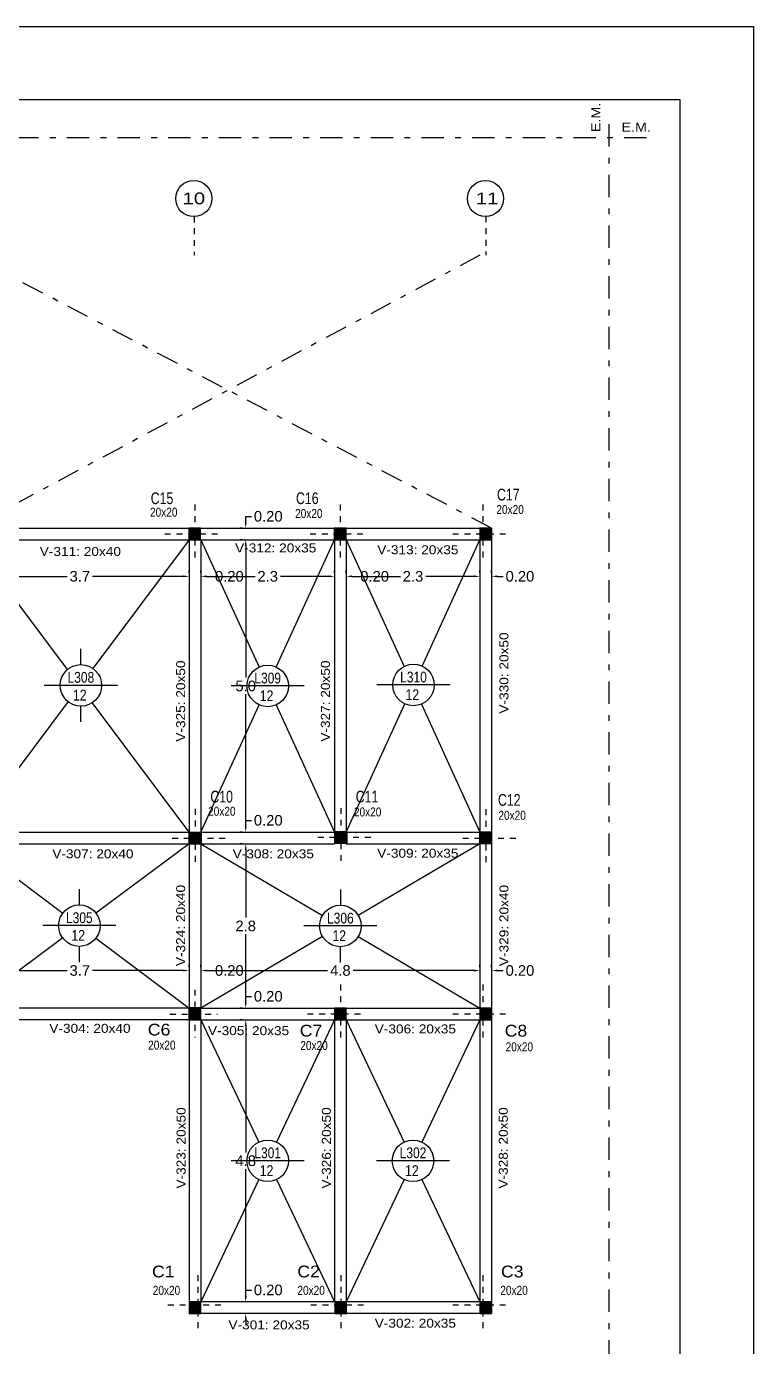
# Model space of a CAD drawing. Extents: x 215.1 to 273.4, y 29.4 to 64.1.
# Drawn here: x 227.74 to 240.12, y 41.63 to 64.09 of the extents above; entities that cross this region are included whole.
import ezdxf
from ezdxf.enums import TextEntityAlignment as Align

# ---------------------------------------------------------------- set-up
doc = ezdxf.new("R2010")
doc.units = 0
doc.linetypes.add('DASHDOT', pattern=[25.4, 12.7, -6.35, 0, -6.35])
doc.linetypes.add('DASHDOT2', pattern=[0.5, 0.25, -0.125, 0, -0.125])
doc.layers.get('0').update_dxf_attribs({"linetype": 'CONTINUOUS'})
doc.layers.get('Defpoints').update_dxf_attribs({"linetype": 'CONTINUOUS'})
for name, color, linetype in [('COLUMNA RECT', 3, 'CONTINUOUS'), ('COLUMNA REF', 3, 'CONTINUOUS'), ('COLUMNAS EJES', 1, 'CONTINUOUS'), ('Cotas', 8, 'CONTINUOUS'), ('Ejes', 8, 'CONTINUOUS'), ('Pórticos', 3, 'CONTINUOUS'), ('Recuadro', 1, 'CONTINUOUS'), ('Textos', 2, 'CONTINUOUS'), ('VIG_DIMEN', 3, 'CONTINUOUS'), ('VIGAS', 5, 'CONTINUOUS')]:
    doc.layers.add(name, color=color, linetype=linetype)
doc.styles.get("Standard").update_dxf_attribs({"font": 'arial.ttf', "height": 0.18})
doc.dimstyles.get("Standard").update_dxf_attribs({"dimtxt": 0.18, "dimasz": 0.1, "dimexe": 0.1, "dimexo": 0.06, "dimgap": 0.05, "dimtad": 0, "dimtih": 1, "dimtoh": 1, "dimzin": 0, "dimdsep": 46, "dimtxsty": 'Standard', "dimcen": 0.1, "dimadec": 0, "dimazin": 0, "dimtfac": 1, "dimtofl": 0, "dimtmove": 0, "dimatfit": 3, "dimfxl": 0, "dimtolj": 1, "dimtzin": 0, "dimarcsym": 0})

# ---------------------------------------------------------------- blocks, each defined once
blk = doc.blocks.new('*D9')
at = {"layer": 'Cotas', "color": 0, "lineweight": -2}
for p, q in [((226.792, 54.795), (226.792, 54.835)), ((230.512, 54.795), (230.512, 54.835)), ((226.892, 54.735), (228.438, 54.735)), ((230.412, 54.735), (228.866, 54.735))]:
    blk.add_line(p, q, dxfattribs=at)
at = {"layer": 'Cotas', "color": 0}
for points in [[(226.892, 54.752), (226.892, 54.719), (226.792, 54.735)], [(230.412, 54.752), (230.412, 54.719), (230.512, 54.735)]]:
    blk.add_solid(points, dxfattribs=at)
at = {"layer": 'Defpoints', "color": 0}
for p in [(226.792, 54.735), (230.512, 54.735), (230.512, 54.735)]:
    blk.add_point(p, dxfattribs=at)
at = {"layer": 'Cotas', "color": 0, "insert": (228.652, 54.735), "char_height": 0.18, "attachment_point": 5}
blk.add_mtext('\\A1;3.7', dxfattribs=at)
blk = doc.blocks.new('*D10')
at = {"layer": 'Cotas', "color": 0, "lineweight": -2}
for p, q in [((230.512, 54.795), (230.512, 54.835)), ((230.712, 54.795), (230.712, 54.835)), ((230.412, 54.735), (230.312, 54.735)), ((230.812, 54.735), (230.912, 54.735))]:
    blk.add_line(p, q, dxfattribs=at)
at = {"layer": 'Cotas', "color": 0}
for points in [[(230.412, 54.752), (230.412, 54.719), (230.512, 54.735)], [(230.812, 54.752), (230.812, 54.719), (230.712, 54.735)]]:
    blk.add_solid(points, dxfattribs=at)
at = {"layer": 'Defpoints', "color": 0}
for p in [(230.512, 54.735), (230.712, 54.735), (230.712, 54.735)]:
    blk.add_point(p, dxfattribs=at)
at = {"layer": 'Cotas', "color": 0, "insert": (231.196, 54.735), "char_height": 0.18, "attachment_point": 5}
blk.add_mtext('\\A1;0.20', dxfattribs=at)
blk = doc.blocks.new('*D11')
at = {"layer": 'Cotas', "color": 0, "lineweight": -2}
for p, q in [((232.985, 54.795), (232.985, 54.835)), ((230.712, 54.675), (230.712, 54.635)), ((230.812, 54.735), (231.633, 54.735)), ((232.885, 54.735), (232.064, 54.735))]:
    blk.add_line(p, q, dxfattribs=at)
at = {"layer": 'Cotas', "color": 0}
for points in [[(230.812, 54.752), (230.812, 54.719), (230.712, 54.735)], [(232.885, 54.752), (232.885, 54.719), (232.985, 54.735)]]:
    blk.add_solid(points, dxfattribs=at)
at = {"layer": 'Defpoints', "color": 0}
for p in [(230.712, 54.735), (232.985, 54.735), (232.985, 54.735)]:
    blk.add_point(p, dxfattribs=at)
at = {"layer": 'Cotas', "color": 0, "insert": (231.849, 54.735), "char_height": 0.18, "attachment_point": 5}
blk.add_mtext('\\A1;2.3', dxfattribs=at)
blk = doc.blocks.new('*D12')
at = {"layer": 'Cotas', "color": 0, "lineweight": -2}
for p, q in [((235.458, 54.795), (235.458, 54.835)), ((235.658, 54.795), (235.658, 54.835)), ((235.358, 54.735), (235.258, 54.735)), ((235.758, 54.735), (235.858, 54.735))]:
    blk.add_line(p, q, dxfattribs=at)
at = {"layer": 'Cotas', "color": 0}
for points in [[(235.358, 54.752), (235.358, 54.719), (235.458, 54.735)], [(235.758, 54.752), (235.758, 54.719), (235.658, 54.735)]]:
    blk.add_solid(points, dxfattribs=at)
at = {"layer": 'Defpoints', "color": 0}
for p in [(235.458, 54.735), (235.658, 54.735), (235.658, 54.735)]:
    blk.add_point(p, dxfattribs=at)
at = {"layer": 'Cotas', "color": 0, "insert": (236.141, 54.735), "char_height": 0.18, "attachment_point": 5}
blk.add_mtext('\\A1;0.20', dxfattribs=at)
blk = doc.blocks.new('*D16')
at = {"layer": 'Cotas', "color": 0, "lineweight": -2}
for p, q in [((231.474, 42.494), (231.474, 42.594)), ((231.474, 42.594), (231.574, 42.594)), ((231.414, 42.394), (231.374, 42.394)), ((231.414, 42.194), (231.374, 42.194)), ((231.474, 42.094), (231.474, 41.994))]:
    blk.add_line(p, q, dxfattribs=at)
at = {"layer": 'Cotas', "color": 0}
for points in [[(231.458, 42.494), (231.491, 42.494), (231.474, 42.394)], [(231.458, 42.094), (231.491, 42.094), (231.474, 42.194)]]:
    blk.add_solid(points, dxfattribs=at)
at = {"layer": 'Defpoints', "color": 0}
for p in [(231.474, 42.394), (231.474, 42.394), (231.474, 42.194)]:
    blk.add_point(p, dxfattribs=at)
at = {"layer": 'Cotas', "color": 0, "insert": (231.858, 42.594), "char_height": 0.18, "attachment_point": 5}
blk.add_mtext('\\A1;0.20', dxfattribs=at)
blk = doc.blocks.new('*D17')
at = {"layer": 'Cotas', "color": 0, "lineweight": -2}
for p, q in [((231.414, 47.19), (231.374, 47.19)), ((231.474, 47.09), (231.474, 44.934)), ((231.474, 42.494), (231.474, 44.65)), ((231.414, 42.394), (231.374, 42.394))]:
    blk.add_line(p, q, dxfattribs=at)
at = {"layer": 'Cotas', "color": 0}
for points in [[(231.458, 47.09), (231.491, 47.09), (231.474, 47.19)], [(231.458, 42.494), (231.491, 42.494), (231.474, 42.394)]]:
    blk.add_solid(points, dxfattribs=at)
at = {"layer": 'Defpoints', "color": 0}
for p in [(231.474, 47.19), (231.474, 47.19), (231.474, 42.394)]:
    blk.add_point(p, dxfattribs=at)
at = {"layer": 'Cotas', "color": 0, "insert": (231.474, 44.792), "char_height": 0.18, "attachment_point": 5}
blk.add_mtext('\\A1;4.8', dxfattribs=at)
blk = doc.blocks.new('*D18')
at = {"layer": 'Cotas', "color": 0, "lineweight": -2}
for p, q in [((231.474, 47.49), (231.474, 47.59)), ((231.474, 47.59), (231.574, 47.59)), ((231.414, 47.39), (231.374, 47.39)), ((231.414, 47.19), (231.374, 47.19)), ((231.474, 47.09), (231.474, 46.99))]:
    blk.add_line(p, q, dxfattribs=at)
at = {"layer": 'Cotas', "color": 0}
for points in [[(231.458, 47.49), (231.491, 47.49), (231.474, 47.39)], [(231.458, 47.09), (231.491, 47.09), (231.474, 47.19)]]:
    blk.add_solid(points, dxfattribs=at)
at = {"layer": 'Defpoints', "color": 0}
for p in [(231.474, 47.39), (231.474, 47.39), (231.474, 47.19)]:
    blk.add_point(p, dxfattribs=at)
at = {"layer": 'Cotas', "color": 0, "insert": (231.858, 47.59), "char_height": 0.18, "attachment_point": 5}
blk.add_mtext('\\A1;0.20', dxfattribs=at)
blk = doc.blocks.new('*D19')
at = {"layer": 'Cotas', "color": 0, "lineweight": -2}
for p, q in [((231.414, 50.184), (231.374, 50.184)), ((231.474, 50.084), (231.474, 48.929)), ((231.474, 47.49), (231.474, 48.645)), ((231.414, 47.39), (231.374, 47.39))]:
    blk.add_line(p, q, dxfattribs=at)
at = {"layer": 'Cotas', "color": 0}
for points in [[(231.458, 50.084), (231.491, 50.084), (231.474, 50.184)], [(231.458, 47.49), (231.491, 47.49), (231.474, 47.39)]]:
    blk.add_solid(points, dxfattribs=at)
at = {"layer": 'Defpoints', "color": 0}
for p in [(231.474, 50.184), (231.474, 50.184), (231.474, 47.39)]:
    blk.add_point(p, dxfattribs=at)
at = {"layer": 'Cotas', "color": 0, "insert": (231.474, 48.787), "char_height": 0.18, "attachment_point": 5}
blk.add_mtext('\\A1;2.8', dxfattribs=at)
blk = doc.blocks.new('*D20')
at = {"layer": 'Cotas', "color": 0, "lineweight": -2}
for p, q in [((231.474, 50.484), (231.474, 50.584)), ((231.474, 50.584), (231.574, 50.584)), ((231.414, 50.384), (231.374, 50.384)), ((231.414, 50.184), (231.374, 50.184)), ((231.474, 50.084), (231.474, 49.984))]:
    blk.add_line(p, q, dxfattribs=at)
at = {"layer": 'Cotas', "color": 0}
for points in [[(231.458, 50.484), (231.491, 50.484), (231.474, 50.384)], [(231.458, 50.084), (231.491, 50.084), (231.474, 50.184)]]:
    blk.add_solid(points, dxfattribs=at)
at = {"layer": 'Defpoints', "color": 0}
for p in [(231.474, 50.384), (231.474, 50.384), (231.474, 50.184)]:
    blk.add_point(p, dxfattribs=at)
at = {"layer": 'Cotas', "color": 0, "insert": (231.858, 50.584), "char_height": 0.18, "attachment_point": 5}
blk.add_mtext('\\A1;0.20', dxfattribs=at)
blk = doc.blocks.new('*D21')
at = {"layer": 'Cotas', "color": 0, "lineweight": -2}
for p, q in [((231.414, 55.356), (231.374, 55.356)), ((231.474, 55.256), (231.474, 53.012)), ((231.474, 50.484), (231.474, 52.728)), ((231.414, 50.384), (231.374, 50.384))]:
    blk.add_line(p, q, dxfattribs=at)
at = {"layer": 'Cotas', "color": 0}
for points in [[(231.458, 55.256), (231.491, 55.256), (231.474, 55.356)], [(231.458, 50.484), (231.491, 50.484), (231.474, 50.384)]]:
    blk.add_solid(points, dxfattribs=at)
at = {"layer": 'Defpoints', "color": 0}
for p in [(231.474, 55.356), (231.474, 55.356), (231.474, 50.384)]:
    blk.add_point(p, dxfattribs=at)
at = {"layer": 'Cotas', "color": 0, "insert": (231.474, 52.87), "char_height": 0.18, "attachment_point": 5}
blk.add_mtext('\\A1;5.0', dxfattribs=at)
blk = doc.blocks.new('*D22')
at = {"layer": 'Cotas', "color": 0, "lineweight": -2}
for p, q in [((231.474, 55.656), (231.474, 55.756)), ((231.474, 55.756), (231.574, 55.756)), ((231.414, 55.556), (231.374, 55.556)), ((231.414, 55.356), (231.374, 55.356)), ((231.474, 55.256), (231.474, 55.156))]:
    blk.add_line(p, q, dxfattribs=at)
at = {"layer": 'Cotas', "color": 0}
for points in [[(231.458, 55.656), (231.491, 55.656), (231.474, 55.556)], [(231.458, 55.256), (231.491, 55.256), (231.474, 55.356)]]:
    blk.add_solid(points, dxfattribs=at)
at = {"layer": 'Defpoints', "color": 0}
for p in [(231.474, 55.556), (231.474, 55.556), (231.474, 55.356)]:
    blk.add_point(p, dxfattribs=at)
at = {"layer": 'Cotas', "color": 0, "insert": (231.858, 55.756), "char_height": 0.18, "attachment_point": 5}
blk.add_mtext('\\A1;0.20', dxfattribs=at)
blk = doc.blocks.new('*D23')
at = {"layer": 'Defpoints', "color": 0}
for p in [(232.985, 54.735), (233.185, 54.735), (233.185, 54.735)]:
    blk.add_point(p, dxfattribs=at)
at = {"layer": 'VIGAS', "color": 0, "lineweight": -2}
for p, q in [((232.985, 54.795), (232.985, 54.835)), ((233.185, 54.795), (233.185, 54.835)), ((232.885, 54.735), (232.785, 54.735)), ((233.285, 54.735), (233.385, 54.735))]:
    blk.add_line(p, q, dxfattribs=at)
at = {"layer": 'VIGAS', "color": 0}
for points in [[(232.885, 54.752), (232.885, 54.719), (232.985, 54.735)], [(233.285, 54.752), (233.285, 54.719), (233.185, 54.735)]]:
    blk.add_solid(points, dxfattribs=at)
at = {"layer": 'VIGAS', "color": 0, "insert": (233.668, 54.735), "char_height": 0.18, "attachment_point": 5}
blk.add_mtext('\\A1;0.20', dxfattribs=at)
blk = doc.blocks.new('*D24')
at = {"layer": 'Cotas', "color": 0, "lineweight": -2}
for p, q in [((235.458, 54.795), (235.458, 54.835)), ((233.185, 54.675), (233.185, 54.635)), ((233.285, 54.735), (234.106, 54.735)), ((235.358, 54.735), (234.537, 54.735))]:
    blk.add_line(p, q, dxfattribs=at)
at = {"layer": 'Cotas', "color": 0}
for points in [[(233.285, 54.752), (233.285, 54.719), (233.185, 54.735)], [(235.358, 54.752), (235.358, 54.719), (235.458, 54.735)]]:
    blk.add_solid(points, dxfattribs=at)
at = {"layer": 'Defpoints', "color": 0}
for p in [(233.185, 54.735), (235.458, 54.735), (235.458, 54.735)]:
    blk.add_point(p, dxfattribs=at)
at = {"layer": 'Cotas', "color": 0, "insert": (234.321, 54.735), "char_height": 0.18, "attachment_point": 5}
blk.add_mtext('\\A1;2.3', dxfattribs=at)
blk = doc.blocks.new('*D32')
at = {"layer": 'Cotas', "color": 0, "lineweight": -2}
for p, q in [((226.792, 48.089), (226.792, 48.129)), ((230.512, 48.089), (230.512, 48.129)), ((226.892, 48.029), (228.438, 48.029)), ((230.412, 48.029), (228.866, 48.029))]:
    blk.add_line(p, q, dxfattribs=at)
at = {"layer": 'Cotas', "color": 0}
for points in [[(226.892, 48.045), (226.892, 48.012), (226.792, 48.029)], [(230.412, 48.045), (230.412, 48.012), (230.512, 48.029)]]:
    blk.add_solid(points, dxfattribs=at)
at = {"layer": 'Defpoints', "color": 0}
for p in [(226.792, 48.029), (230.512, 48.029), (230.512, 48.029)]:
    blk.add_point(p, dxfattribs=at)
at = {"layer": 'Cotas', "color": 0, "insert": (228.652, 48.029), "char_height": 0.18, "attachment_point": 5}
blk.add_mtext('\\A1;3.7', dxfattribs=at)
blk = doc.blocks.new('*D33')
at = {"layer": 'Defpoints', "color": 0}
for p in [(230.512, 48.029), (230.712, 48.029), (230.712, 48.029)]:
    blk.add_point(p, dxfattribs=at)
at = {"layer": 'Ejes', "color": 0, "lineweight": -2}
for p, q in [((230.512, 48.089), (230.512, 48.129)), ((230.712, 48.089), (230.712, 48.129)), ((230.412, 48.029), (230.312, 48.029)), ((230.812, 48.029), (230.912, 48.029))]:
    blk.add_line(p, q, dxfattribs=at)
at = {"layer": 'Ejes', "color": 0}
for points in [[(230.412, 48.045), (230.412, 48.012), (230.512, 48.029)], [(230.812, 48.045), (230.812, 48.012), (230.712, 48.029)]]:
    blk.add_solid(points, dxfattribs=at)
at = {"layer": 'Ejes', "color": 0, "insert": (231.196, 48.029), "char_height": 0.18, "attachment_point": 5}
blk.add_mtext('\\A1;0.20', dxfattribs=at)
blk = doc.blocks.new('*D34')
at = {"layer": 'Cotas', "color": 0, "lineweight": -2}
for p, q in [((230.712, 48.089), (230.712, 48.129)), ((235.458, 48.089), (235.458, 48.129)), ((230.812, 48.029), (232.867, 48.029)), ((235.358, 48.029), (233.303, 48.029))]:
    blk.add_line(p, q, dxfattribs=at)
at = {"layer": 'Cotas', "color": 0}
for points in [[(230.812, 48.045), (230.812, 48.012), (230.712, 48.029)], [(235.358, 48.045), (235.358, 48.012), (235.458, 48.029)]]:
    blk.add_solid(points, dxfattribs=at)
at = {"layer": 'Defpoints', "color": 0}
for p in [(230.712, 48.029), (235.458, 48.029), (235.458, 48.029)]:
    blk.add_point(p, dxfattribs=at)
at = {"layer": 'Cotas', "color": 0, "insert": (233.085, 48.029), "char_height": 0.18, "attachment_point": 5}
blk.add_mtext('\\A1;4.8', dxfattribs=at)
blk = doc.blocks.new('*D35')
at = {"layer": 'Defpoints', "color": 0}
for p in [(235.458, 48.029), (235.658, 48.029), (235.658, 48.029)]:
    blk.add_point(p, dxfattribs=at)
at = {"layer": 'Ejes', "color": 0, "lineweight": -2}
for p, q in [((235.458, 48.089), (235.458, 48.129)), ((235.658, 48.089), (235.658, 48.129)), ((235.358, 48.029), (235.258, 48.029)), ((235.758, 48.029), (235.858, 48.029))]:
    blk.add_line(p, q, dxfattribs=at)
at = {"layer": 'Ejes', "color": 0}
for points in [[(235.358, 48.045), (235.358, 48.012), (235.458, 48.029)], [(235.758, 48.045), (235.758, 48.012), (235.658, 48.029)]]:
    blk.add_solid(points, dxfattribs=at)
at = {"layer": 'Ejes', "color": 0, "insert": (236.141, 48.029), "char_height": 0.18, "attachment_point": 5}
blk.add_mtext('\\A1;0.20', dxfattribs=at)

msp = doc.modelspace()

# ---------------------------------------------------------------- hatches: boundary and pattern name
at = {"layer": 'COLUMNAS EJES'}
for points in [[(230.708, 55.557), (230.507, 55.557), (230.507, 55.356), (230.708, 55.356)], [(233.181, 55.557), (232.98, 55.557), (232.98, 55.356), (233.181, 55.356)], [(235.658, 55.557), (235.457, 55.557), (235.457, 55.356), (235.658, 55.356)], [(230.714, 50.378), (230.513, 50.378), (230.513, 50.177), (230.714, 50.177)], [(233.193, 50.393), (232.992, 50.393), (232.992, 50.192), (233.193, 50.192)], [(235.657, 50.387), (235.456, 50.387), (235.456, 50.186), (235.657, 50.186)], [(230.71, 47.394), (230.509, 47.394), (230.509, 47.193), (230.71, 47.193)], [(233.186, 47.39), (232.985, 47.39), (232.985, 47.189), (233.186, 47.189)], [(235.658, 47.39), (235.457, 47.39), (235.457, 47.189), (235.658, 47.189)], [(230.713, 42.395), (230.512, 42.395), (230.512, 42.194), (230.713, 42.194)], [(233.192, 42.395), (232.991, 42.395), (232.991, 42.194), (233.192, 42.194)], [(235.658, 42.395), (235.457, 42.395), (235.457, 42.194), (235.658, 42.194)]]:
    msp.add_hatch(color=256, dxfattribs=at).paths.add_polyline_path(points)

# ---------------------------------------------------------------- linework, layer by layer
at = {"color": 6}
msp.add_line((238.867, 30.614), (238.867, 62.841), dxfattribs=at)
msp.add_lwpolyline([(238.867, 62.841), (217.617, 62.841)], dxfattribs=at)
at = {"layer": 'COLUMNA RECT'}
for points in [[(230.708, 55.557), (230.507, 55.557), (230.507, 55.356), (230.708, 55.356)], [(233.181, 55.557), (232.98, 55.557), (232.98, 55.356), (233.181, 55.356)], [(235.658, 55.557), (235.457, 55.557), (235.457, 55.356), (235.658, 55.356)], [(230.513, 50.378), (230.714, 50.378), (230.714, 50.177), (230.513, 50.177)], [(232.992, 50.393), (233.193, 50.393), (233.193, 50.192), (232.992, 50.192)], [(235.456, 50.387), (235.657, 50.387), (235.657, 50.186), (235.456, 50.186)], [(230.71, 47.394), (230.509, 47.394), (230.509, 47.193), (230.71, 47.193)], [(233.186, 47.39), (232.985, 47.39), (232.985, 47.189), (233.186, 47.189)], [(235.658, 47.39), (235.457, 47.39), (235.457, 47.189), (235.658, 47.189)], [(230.713, 42.395), (230.512, 42.395), (230.512, 42.194), (230.713, 42.194)], [(233.192, 42.395), (232.991, 42.395), (232.991, 42.194), (233.192, 42.194)], [(235.658, 42.395), (235.457, 42.395), (235.457, 42.194), (235.658, 42.194)]]:
    msp.add_lwpolyline(points, close=True, dxfattribs=at)
at = {"layer": 'COLUMNAS EJES', "linetype": 'DASHDOT2', "ltscale": 0.3}
for p, q in [((230.595, 60.856), (230.595, 60.197)), ((235.558, 60.859), (235.558, 60.197)), ((230.607, 55.958), (230.607, 54.983)), ((233.08, 55.958), (233.08, 54.983)), ((235.508, 55.958), (235.508, 54.983)), ((230.097, 55.456), (231.072, 55.456)), ((232.57, 55.456), (233.545, 55.456)), ((234.997, 55.456), (235.973, 55.456)), ((230.614, 50.78), (230.614, 49.804)), ((233.092, 50.794), (233.092, 49.819)), ((235.558, 50.774), (235.558, 49.799)), ((231.124, 50.278), (230.149, 50.278)), ((233.602, 50.293), (232.627, 50.293)), ((236.068, 50.273), (235.093, 50.273)), ((230.61, 47.703), (230.61, 46.891)), ((233.086, 47.792), (233.086, 46.816)), ((235.508, 47.792), (235.508, 46.816)), ((230.185, 47.285), (230.997, 47.285)), ((232.525, 47.29), (233.5, 47.29)), ((234.997, 47.29), (235.973, 47.29)), ((230.662, 42.846), (230.662, 41.871)), ((233.092, 42.846), (233.092, 41.871)), ((235.508, 42.846), (235.508, 41.871)), ((230.152, 42.344), (231.127, 42.344)), ((232.581, 42.344), (233.557, 42.344)), ((234.997, 42.344), (235.973, 42.344))]:
    msp.add_line(p, q, dxfattribs=at)
at = {"layer": 'Ejes', "linetype": 'DASHDOT', "ltscale": 0.03}
for p, q in [((235.458, 60.197), (226.792, 55.556)), ((235.658, 55.556), (226.792, 60.197))]:
    msp.add_line(p, q, dxfattribs=at)
at = {"layer": 'Ejes', "linetype": 'Continuous', "ltscale": 0.1}
for p, q in [((228.442, 53.151), (226.792, 55.356)), ((230.512, 55.356), (228.875, 53.168)), ((228.453, 52.604), (226.792, 50.384)), ((230.512, 50.384), (228.864, 52.587))]:
    msp.add_line(p, q, dxfattribs=at)
at = {"layer": 'Ejes'}
for p, q in [((228.67, 53.234), (228.67, 53.504)), ((229.293, 52.881), (228.047, 52.881)), ((229.293, 52.881), (228.047, 52.881)), ((232.471, 52.87), (231.226, 52.87)), ((234.952, 52.887), (233.706, 52.887)), ((228.67, 52.259), (228.67, 52.529)), ((228.644, 49.146), (228.644, 49.416)), ((233.085, 49.41), (233.085, 49.14)), ((229.266, 48.793), (228.021, 48.793)), ((233.708, 48.787), (232.462, 48.787)), ((228.644, 48.171), (228.644, 48.441)), ((233.085, 48.164), (233.085, 48.434)), ((232.471, 44.792), (231.226, 44.792)), ((234.944, 44.792), (233.699, 44.792))]:
    msp.add_line(p, q, dxfattribs=at)
at = {"layer": 'Ejes', "linetype": 'DASHDOT', "ltscale": 0.03}
for points in [[(237.658, 40.497), (237.658, 62.583)], [(238.295, 62.197), (219.593, 62.197)]]:
    msp.add_lwpolyline(points, dxfattribs=at)
at = {"layer": 'Ejes'}
for points in [[(230.712, 55.356), (231.702, 53.191)], [(231.995, 53.191), (232.985, 55.356)], [(233.185, 55.356), (234.17, 53.202)], [(234.476, 53.208), (235.458, 55.356)], [(233.185, 50.384), (234.182, 52.566)], [(234.463, 52.561), (235.458, 50.384)], [(230.712, 50.384), (231.702, 52.549)], [(231.995, 52.549), (232.985, 50.384)], [(226.792, 50.184), (228.362, 49.005)], [(230.512, 50.184), (228.927, 49.004)], [(230.712, 50.184), (232.781, 48.966)], [(235.458, 50.184), (233.389, 48.966)], [(228.361, 48.583), (226.792, 47.415)], [(228.926, 48.581), (230.512, 47.39)], [(232.781, 48.608), (230.712, 47.39)], [(233.389, 48.608), (235.458, 47.39)], [(230.712, 47.19), (231.698, 45.111)], [(232.985, 47.19), (232, 45.111)], [(233.185, 47.19), (234.17, 45.111)], [(235.458, 47.19), (234.473, 45.111)], [(231.698, 44.473), (230.712, 42.394)], [(232, 44.473), (232.985, 42.394)], [(234.17, 44.473), (233.185, 42.394)], [(234.473, 44.473), (235.458, 42.394)]]:
    msp.add_lwpolyline(points, dxfattribs=at)
for centre in [(228.67, 52.881), (234.329, 52.887), (231.849, 52.87), (228.644, 48.793), (233.085, 48.787), (231.849, 44.792), (234.321, 44.792)]:
    msp.add_circle(centre, 0.353, dxfattribs=at)
at = {"layer": 'Pórticos', "linetype": 'Continuous', "ltscale": 0.1}
for centre in [(230.59, 61.162), (235.555, 61.162)]:
    msp.add_circle(centre, 0.307, dxfattribs=at)
at = {"layer": 'Recuadro'}
for p, q in [((215.117, 64.091), (240.117, 64.091)), ((240.117, 64.091), (240.117, 29.364))]:
    msp.add_line(p, q, dxfattribs=at)
at = {"layer": 'VIGAS', "linetype": 'Continuous', "ltscale": 0.1}
for p, q in [((226.792, 55.556), (230.512, 55.556)), ((230.512, 55.556), (235.658, 55.556)), ((235.658, 55.556), (235.658, 47.39)), ((226.792, 55.356), (230.512, 55.356)), ((230.512, 55.356), (230.512, 50.384)), ((230.712, 55.356), (230.712, 50.184)), ((232.985, 55.356), (232.985, 50.384)), ((233.185, 55.356), (233.185, 50.384)), ((235.458, 55.356), (235.458, 47.39)), ((230.712, 53.743), (230.712, 47.39)), ((226.792, 50.384), (232.985, 50.384)), ((233.185, 50.384), (235.458, 50.384)), ((226.792, 50.184), (232.985, 50.184)), ((233.185, 50.184), (235.458, 50.184)), ((230.712, 47.39), (232.985, 47.39)), ((230.712, 47.19), (230.712, 42.394)), ((232.985, 47.19), (232.985, 42.394)), ((233.185, 47.39), (235.458, 47.39)), ((233.185, 47.19), (233.185, 42.394)), ((235.458, 47.19), (235.458, 42.394)), ((235.658, 47.39), (235.658, 42.194))]:
    msp.add_line(p, q, dxfattribs=at)
for points in [[(230.712, 55.356), (232.985, 55.356)], [(233.185, 55.356), (235.458, 55.356)], [(230.512, 50.184), (230.512, 47.39)], [(230.512, 47.39), (226.817, 47.39)], [(230.512, 47.19), (226.817, 47.19)], [(230.512, 47.19), (230.512, 42.194)], [(230.712, 47.19), (232.985, 47.19)], [(233.185, 47.19), (235.458, 47.19)], [(232.985, 42.394), (230.712, 42.394)], [(235.458, 42.394), (233.185, 42.394)], [(235.658, 42.194), (230.512, 42.194)]]:
    msp.add_lwpolyline(points, dxfattribs=at)

# ---------------------------------------------------------------- texts
at = {"layer": 'COLUMNA REF'}
for s, width, p, p2 in [('C15', 0.822857, (229.858, 55.964), (230.242, 55.964)), ('C16', 0.822857, (232.33, 55.964), (232.714, 55.964)), ('C17', 0.822857, (235.75, 56.026), (236.134, 56.026)), ('C10', 0.886154, (230.873, 50.888), (231.257, 50.888)), ('C11', 0.96, (233.346, 50.888), (233.73, 50.888)), ('C12', 0.822857, (235.767, 50.832), (236.151, 50.832)), ('C6', 1.152, (229.808, 46.924), (230.192, 46.924)), ('C7', 1.152, (232.394, 46.906), (232.778, 46.906)), ('C8', 1.152, (235.881, 46.906), (236.265, 46.906)), ('C1', 1.44, (229.88, 42.809), (230.264, 42.809)), ('C2', 1.152, (232.353, 42.809), (232.737, 42.809)), ('C3', 1.152, (235.818, 42.809), (236.202, 42.809))]:
    msp.add_text(s, height=0.2, dxfattribs=dict(at, width=width)).set_placement(p, p2, align=Align.FIT)
at = {"layer": 'Cotas', "width": 0.8}
for p in [(235.74, 55.796), (229.846, 55.75), (232.315, 55.728), (230.835, 50.662), (233.316, 50.65), (235.774, 50.593), (229.814, 46.683), (232.404, 46.677), (235.897, 46.655), (229.893, 42.512), (232.354, 42.512), (235.807, 42.512)]:
    msp.add_text('20x20', height=0.1533, dxfattribs=at).set_placement(p)
at = {"layer": 'Pórticos', "linetype": 'Continuous', "ltscale": 0.1}
for s, width, p, p2 in [('10', 1.645714, (230.4, 61.065), (230.784, 61.065)), ('11', 1.92, (235.39, 61.065), (235.774, 61.065))]:
    msp.add_text(s, height=0.2, dxfattribs=dict(at, width=width)).set_placement(p, p2, align=Align.FIT)
at = {"layer": 'Textos'}
for s, width, p, p2 in [('L308', 0.704501, (228.443, 52.925), (228.897, 52.925)), ('L309', 0.704501, (231.622, 52.913), (232.075, 52.913)), ('L310', 0.778659, (234.102, 52.93), (234.556, 52.93)), ('12', 0.947569, (228.535, 52.623), (228.767, 52.623)), ('12', 0.947569, (231.713, 52.612), (231.946, 52.612)), ('12', 0.947569, (234.194, 52.629), (234.426, 52.629)), ('L305', 0.704501, (228.417, 48.836), (228.87, 48.836)), ('L306', 0.704501, (232.858, 48.829), (233.312, 48.829)), ('12', 0.947569, (228.508, 48.535), (228.741, 48.535)), ('12', 0.947569, (232.95, 48.529), (233.182, 48.529)), ('L301', 0.778659, (231.622, 44.836), (232.075, 44.836)), ('L302', 0.704501, (234.095, 44.836), (234.548, 44.836)), ('12', 0.947569, (231.713, 44.533), (231.946, 44.533)), ('12', 0.947569, (234.186, 44.533), (234.418, 44.533))]:
    msp.add_text(s, height=0.184, dxfattribs=dict(at, width=width)).set_placement(p, p2, align=Align.FIT)
at = {"layer": 'VIG_DIMEN'}
for s, width, p, p2 in [('E.M.', 1.391297, (237.507, 62.294), (237.507, 62.792)), ('V-330: 20x50', 0.832154, (235.945, 52.4), (235.945, 53.782)), ('V-325: 20x50', 0.819546, (230.444, 51.922), (230.444, 53.304)), ('V-327: 20x50', 0.819546, (232.907, 51.922), (232.907, 53.304)), ('V-324: 20x40', 0.819546, (230.444, 48.104), (230.444, 49.486)), ('V-329: 20x40', 0.819546, (235.945, 48.104), (235.945, 49.486)), ('V-323: 20x50', 0.819546, (230.451, 44.32), (230.451, 45.702)), ('V-326: 20x50', 0.819546, (232.924, 44.32), (232.924, 45.702)), ('V-328: 20x50', 0.819546, (235.934, 44.32), (235.934, 45.702))]:
    msp.add_text(s, height=0.1533, rotation=90, dxfattribs=dict(at, width=width)).set_placement(p, p2, align=Align.FIT)
for s, width, p, p2 in [('E.M.', 1.391297, (237.87, 62.302), (238.368, 62.302)), ('V-312: 20x35', 0.832154, (231.294, 55.142), (232.676, 55.142)), ('V-313: 20x35', 0.832154, (233.712, 55.111), (235.094, 55.111)), ('V-311: 20x40', 0.87242, (227.97, 55.082), (229.352, 55.082)), ('V-307: 20x40', 0.832154, (228.183, 49.938), (229.565, 49.938)), ('V-308: 20x35', 0.819546, (231.253, 49.938), (232.635, 49.938)), ('V-309: 20x35', 0.819546, (233.712, 49.948), (235.094, 49.948)), ('V-304: 20x40', 0.832154, (228.133, 46.969), (229.515, 46.969)), ('V-305: 20x35', 0.819546, (230.832, 46.93), (232.214, 46.93)), ('V-306: 20x35', 0.819546, (233.67, 46.959), (235.052, 46.959)), ('V-301: 20x35', 0.845157, (231.181, 41.924), (232.563, 41.924)), ('V-302: 20x35', 0.819546, (233.67, 41.953), (235.052, 41.953))]:
    msp.add_text(s, height=0.1533, dxfattribs=dict(at, width=width)).set_placement(p, p2, align=Align.FIT)

# ---------------------------------------------------------------- dimensions: what is measured, and where the dimension line sits
at = {"layer": 'Cotas'}
for base, p1, p2, angle, picture, middle in [((231.474, 55.556), (231.474, 55.356), (231.474, 55.556), 90, '*D22', (231.858, 55.756)), ((230.712, 54.735), (230.512, 54.735), (230.712, 54.735), 180, '*D10', (231.196, 54.735)), ((235.658, 54.735), (235.458, 54.735), (235.658, 54.735), 180, '*D12', (236.141, 54.735)), ((231.474, 50.384), (231.474, 50.184), (231.474, 50.384), 90, '*D20', (231.858, 50.584)), ((231.474, 47.39), (231.474, 47.19), (231.474, 47.39), 90, '*D18', (231.858, 47.59)), ((231.474, 42.394), (231.474, 42.194), (231.474, 42.394), 90, '*D16', (231.858, 42.594))]:
    dim = msp.add_linear_dim(base=base, p1=p1, p2=p2, angle=angle, dimstyle='Standard', dxfattribs=at)
    dim.commit()
    dim.dimension.update_dxf_attribs({"geometry": picture, "text_midpoint": middle})
for base, p1, p2, angle, override, picture, middle in [((231.474, 55.356), (231.474, 50.384), (231.474, 55.356), 90, {"dimdec": 1}, '*D21', (231.474, 52.87)), ((230.512, 54.735), (226.792, 54.735), (230.512, 54.735), 180, {"dimdec": 1}, '*D9', (228.652, 54.735)), ((232.985, 54.735), (230.712, 54.735), (232.985, 54.735), 180, {"dimdec": 1}, '*D11', (231.849, 54.735)), ((231.474, 50.184), (231.474, 47.39), (231.474, 50.184), 90, {"dimdec": 1, "dimrnd": 0}, '*D19', (231.474, 48.787)), ((231.474, 47.19), (231.474, 42.394), (231.474, 47.19), 90, {"dimdec": 1}, '*D17', (231.474, 44.792))]:
    dim = msp.add_linear_dim(base=base, p1=p1, p2=p2, angle=angle, dimstyle='Standard', override=override, dxfattribs=at)
    dim.commit()
    dim.dimension.update_dxf_attribs({"geometry": picture, "text_midpoint": middle})
for base, p1, p2, picture, middle in [((235.458, 54.735), (233.185, 54.735), (235.458, 54.735), '*D24', (234.321, 54.735)), ((230.512, 48.029), (226.792, 48.029), (230.512, 48.029), '*D32', (228.652, 48.029))]:
    dim = msp.add_linear_dim(base=base, p1=p1, p2=p2, dimstyle='Standard', override={"dimdec": 1}, dxfattribs=at)
    dim.commit()
    dim.dimension.update_dxf_attribs({"geometry": picture, "text_midpoint": middle})
dim = msp.add_linear_dim(base=(235.458, 48.029), p1=(230.712, 48.029), p2=(235.458, 48.029), text='4.8', dimstyle='Standard', override={"dimdec": 1}, dxfattribs=at)
dim.commit()
dim.dimension.update_dxf_attribs({"geometry": '*D34', "text_midpoint": (233.085, 48.029)})
at = {"layer": 'Ejes'}
for base, p1, p2, picture, middle in [((230.712, 48.029), (230.512, 48.029), (230.712, 48.029), '*D33', (231.196, 48.029)), ((235.658, 48.029), (235.458, 48.029), (235.658, 48.029), '*D35', (236.141, 48.029))]:
    dim = msp.add_linear_dim(base=base, p1=p1, p2=p2, dimstyle='Standard', dxfattribs=at)
    dim.commit()
    dim.dimension.update_dxf_attribs({"geometry": picture, "text_midpoint": middle})
at = {"layer": 'VIGAS'}
dim = msp.add_linear_dim(base=(233.185, 54.735), p1=(232.985, 54.735), p2=(233.185, 54.735), dimstyle='Standard', dxfattribs=at)
dim.commit()
dim.dimension.update_dxf_attribs({"geometry": '*D23', "text_midpoint": (233.668, 54.735)})

doc.saveas('drawing.dxf')
